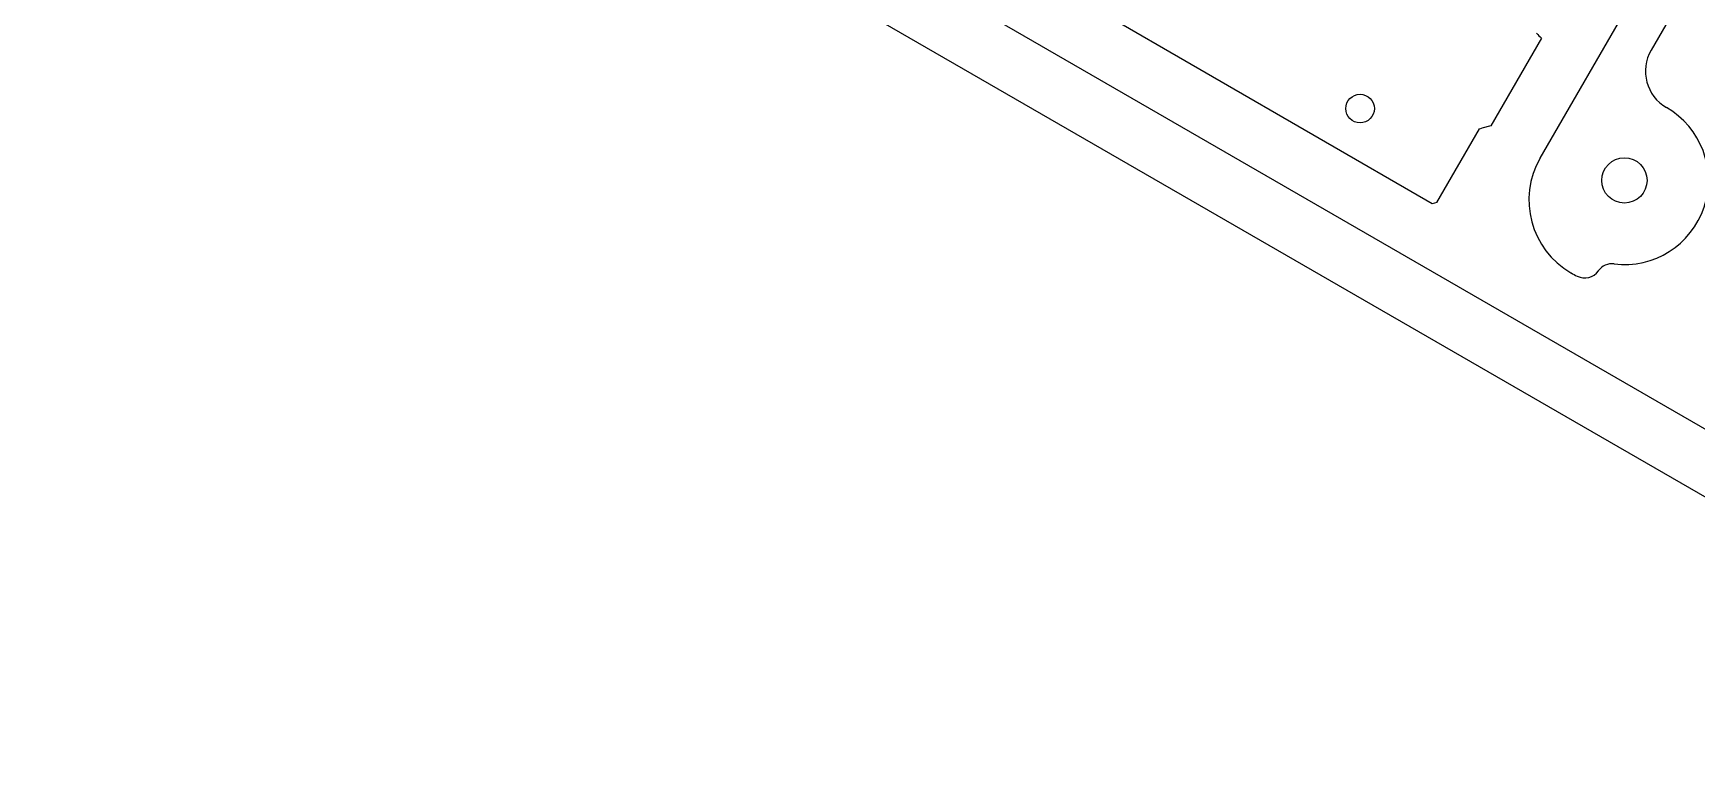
# Model space of a CAD drawing. Extents: x 442 to 745, y 5 to 355.
# Drawn here: x 489.5 to 570.9, y 4.7 to 40.5 of the extents above; entities that cross this region are included whole.
import ezdxf

# ---------------------------------------------------------------- set-up
doc = ezdxf.new("R2010")
doc.units = 0
doc.layers.add('VISIBLE__ANSI_', color=7, linetype='CONTINUOUS')

msp = doc.modelspace()

# ---------------------------------------------------------------- linework, layer by layer
at = {"layer": 'VISIBLE__ANSI_'}
for p, q in [((593.942, 8.024), (445.272, 93.859)), ((442.389, 92.195), (593.942, 4.696)), ((563.249, 34.36), (568.334, 43.168)), ((557.964, 32.124), (541.347, 41.718)), ((570.117, 42.138), (568.676, 39.642)), ((563.31, 40.23), (560.831, 35.937)), ((560.831, 35.937), (560.381, 35.816)), ((558.189, 32.185), (560.268, 35.786)), ((560.268, 35.786), (560.381, 35.816)), ((558.189, 32.185), (557.964, 32.124))]:
    msp.add_line(p, q, dxfattribs=at)
for centre, radius in [((554.425, 36.783), 0.7), ((567.37, 33.264), 1.112)]:
    msp.add_circle(centre, radius, dxfattribs=at)
for centre, radius, start, end in [((566.145, 43.329), 4.2, 222.89536, 227.54421), ((570.459, 38.613), 2.059, 150, 240), ((567.37, 33.264), 4.118, 262.96853, 60), ((566.814, 32.301), 4.118, 150, 240), ((567.37, 33.264), 5.229, 240, 243.751), ((565.422, 29.312), 0.824, 243.751, 324.6702), ((566.765, 28.36), 0.824, 82.96853, 144.6702)]:
    msp.add_arc(centre, radius, start, end, dxfattribs=at)

doc.saveas('drawing.dxf')
